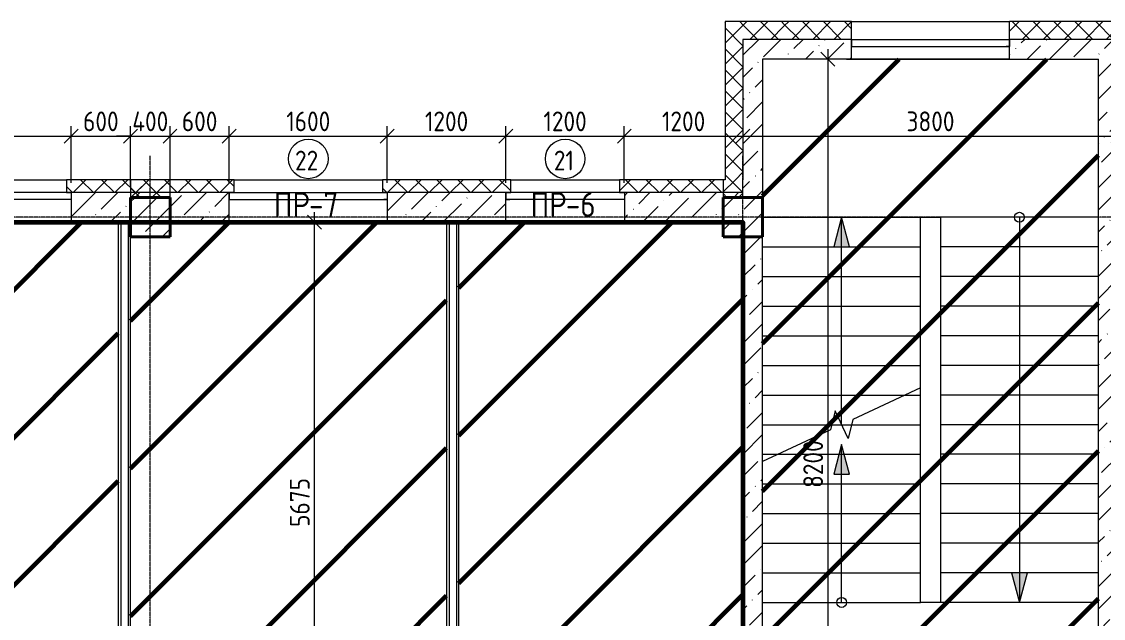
# Model space of a CAD drawing. Header units: millimetres. Extents: x -56773 to 323062, y -262288 to 76460.
# Drawn here: x 1507 to 12459, y -193284 to -187243 of the extents above; entities that cross this region are included whole.
import ezdxf

# ---------------------------------------------------------------- set-up
doc = ezdxf.new("R2010")
doc.units = ezdxf.units.MM
doc.linetypes.add('ADSK_Линия сетки', pattern=[25, 20, -2.5, 0, -2.5])
for name, color, linetype, lineweight in [('1.1) Шлифовка потолка', 5, 'Continuous', 60), ('3.1 Штукатурка внешн стен', 5, 'Continuous', 60), ('_ Окна', 7, 'Continuous', 18), ('Лестницы', 7, 'Continuous', 9), ('Марки', 7, 'Continuous', 20), ('Марки окон', 7, 'Continuous', 20), ('Несущие колонны', 7, 'Continuous', 18), ('Окна', 7, 'Continuous', 9), ('Оси', 7, 'Continuous', 9), ('Перекрытие', 7, 'Continuous', 18), ('Размеры', 7, 'Continuous', 9), ('Стены внутренние', 7, 'Continuous', 18), ('Стены наружные', 7, 'Continuous', 18), ('Стены штриховка', 7, 'Continuous', 9), ('Стрелки вверх', 7, 'Continuous', 18)]:
    doc.layers.add(name, color=color, linetype=linetype, lineweight=lineweight)
doc.styles.add('GOST Common_2', font='', dxfattribs={"width": 0.9, "height": 250})
doc.styles.add('GOST Common_3', font='', dxfattribs={"width": 0.9, "height": 200})
doc.styles.get('GOST Common_2').set_extended_font_data('GOST Common')
doc.styles.get('GOST Common_3').set_extended_font_data('GOST Common')
doc.dimstyles.new('ADSK_Основной_2_0_1', dxfattribs={"dimscale": 304.8, "dimtxt": 201.142999, "dimasz": 0.463911, "dimexe": 0.328084, "dimexo": 0.328084, "dimgap": 0.164042, "dimtad": 1, "dimdec": 3, "dimrnd": 0.001, "dimdsep": 46, "dimtxsty": 'GOST Common_3', "dimblk1": 'OBLIQUE', "dimblk2": 'OBLIQUE', "dimsah": 1, "dimcen": 0.09, "dimdle": 0.328084, "dimazin": 2, "dimtfac": 1, "dimtdec": 4, "dimtix": 1, "dimtmove": 1, "dimatfit": 3, "dimfxl": 1, "dimtvp": 1, "dimtolj": 1, "dimtzin": 0, "dimlwd": 20, "dimlwe": 20, "dimarcsym": 2})
pattern_1 = [(45, (9.36, -198628.46), (-224.5064, 224.5064), []), (45, (233.87, -198628.46), (-224.5064, 224.5064), [396.875, -79.375, 3.353, -76.022])]
pattern_2 = [(45, (9.36, -198628.46), (84.1895, 308.696), [396.875, -79.375, 3.353, -76.022])]
pattern_3 = [(45, (9.36, -198628.46), (-106.066, 106.066), []), (135, (9.36, -198628.46), (-106.066, -106.066), [])]

# ---------------------------------------------------------------- blocks, each defined once
blk = doc.blocks.new('ADSK_КолоннаЖБ_Прямоугольная - 400x400 мм-1807143-Кладочный план 4-го этажа')
at = {"layer": 'Несущие колонны', "lineweight": 40}
for p, q in [((-200, 200), (200, 200)), ((-200, -200), (-200, 200)), ((200, 200), (200, -200)), ((200, -200), (-200, -200))]:
    blk.add_line(p, q, dxfattribs=at)
blk = doc.blocks.new('ОКНО L03 _2СТ_RS - ОК-5_1600х2000h-3556607-Кладочный план 4-го этажа')
at = {"layer": '_ Окна'}
for p, q in [((-838.1, -79), (761.9, -79)), ((-838.1, -149), (-838.1, -79)), ((-838.1, -79), (-803.1, -79)), ((-818.1, -79), (-38.1, -79)), ((-38.1, -79), (741.9, -79)), ((761.9, -79), (726.9, -79)), ((761.9, -149), (761.9, -79)), ((-838.1, -149), (761.9, -149)), ((-838.1, -149), (-833.1, -149)), ((-818.1, -149), (-38.1, -149)), ((-38.1, -149), (741.9, -149)), ((761.9, -149), (756.9, -149))]:
    blk.add_line(p, q, dxfattribs=at)
at = {"layer": 'Окна'}
blk.add_line((-888.1, 150), (811.9, 150), dxfattribs=at)
blk = doc.blocks.new('ОКНО L03 _2СТ_RS - ОК-5_1600х2000h-3556615-Кладочный план 4-го этажа')
at = {"layer": '_ Окна'}
for p, q in [((-838.1, 149), (761.9, 149)), ((-838.1, 149), (-838.1, 79)), ((-838.1, 149), (-833.1, 149)), ((-818.1, 149), (-38.1, 149)), ((-38.1, 149), (741.9, 149)), ((761.9, 149), (756.9, 149)), ((761.9, 149), (761.9, 79)), ((-838.1, 79), (761.9, 79)), ((-838.1, 79), (-803.1, 79)), ((-818.1, 79), (-38.1, 79)), ((-38.1, 79), (741.9, 79)), ((761.9, 79), (726.9, 79))]:
    blk.add_line(p, q, dxfattribs=at)
at = {"layer": 'Окна'}
blk.add_line((-888.1, -150), (811.9, -150), dxfattribs=at)
blk = doc.blocks.new('ОКНО L01 _СТ_RS - ОК-3_1200х2000h_противоударное-3556414-Кладочный план 4-го этажа')
at = {"layer": '_ Окна'}
for p, q in [((-638.1, -79), (561.9, -79)), ((-638.1, -149), (-638.1, -79)), ((-638.1, -79), (-598.1, -79)), ((-618.1, -79), (541.9, -79)), ((561.9, -79), (521.9, -79)), ((561.9, -149), (561.9, -79)), ((-638.1, -149), (561.9, -149)), ((-638.1, -149), (-633.1, -149)), ((-618.1, -149), (541.9, -149)), ((561.9, -149), (556.9, -149))]:
    blk.add_line(p, q, dxfattribs=at)
at = {"layer": 'Окна'}
blk.add_line((-688.1, 150), (611.9, 150), dxfattribs=at)
blk = doc.blocks.new('ОКНО L03 _2СТ_RS - ОК-6_1600х1980h_лестничная клетка-3556673-Кладочный план 4-го этажа')
at = {"layer": '_ Окна'}
for p, q in [((-838.1, 100), (761.9, 100)), ((-838.1, 100), (-838.1, 30)), ((-838.1, 100), (-833.1, 100)), ((-838.1, 30), (761.9, 30)), ((-838.1, 30), (-803.1, 30)), ((-818.1, 100), (-38.1, 100)), ((-818.1, 30), (-38.1, 30)), ((-38.1, 100), (741.9, 100)), ((-38.1, 30), (741.9, 30)), ((761.9, 30), (726.9, 30)), ((761.9, 100), (756.9, 100)), ((761.9, 100), (761.9, 30))]:
    blk.add_line(p, q, dxfattribs=at)
at = {"layer": 'Окна'}
blk.add_line((-888.1, -100), (811.9, -100), dxfattribs=at)
blk = doc.blocks.new('_Oblique')
at = {"color": 0, "linetype": 'ByBlock', "lineweight": -2}
blk.add_line((-0.5, -0.5), (0.5, 0.5), dxfattribs=at)
blk = doc.blocks.new('*D5841')
at = {"layer": 'Defpoints', "color": 0, "transparency": 16777216}
for p in [(2009, -188403), (409, -188974), (2009, -188974)]:
    blk.add_point(p, dxfattribs=at)
at = {"layer": 'Размеры', "color": 0, "lineweight": 20, "transparency": 16777216}
for p, q in [((409, -188874), (409, -188303)), ((2009, -188874), (2009, -188303)), ((309, -188403), (2109, -188403))]:
    blk.add_line(p, q, dxfattribs=at)
at = {"layer": 'Размеры', "color": 0, "lineweight": 20, "transparency": 16777216, "xscale": 141.4, "yscale": 141.4, "zscale": 141.4, "rotation": 180}
blk.add_blockref('_Oblique', (409, -188403), dxfattribs=at)
at = {"layer": 'Размеры', "color": 0, "lineweight": 20, "transparency": 16777216, "xscale": 141.4, "yscale": 141.4, "zscale": 141.4}
blk.add_blockref('_Oblique', (2009, -188403), dxfattribs=at)
at = {"layer": 'Размеры', "color": 0, "lineweight": 9, "transparency": 16777216, "insert": (1209, -188253), "char_height": 200, "width": 560.47, "attachment_point": 5, "style": 'GOST Common_3'}
blk.add_mtext('\\A1;1600', dxfattribs=at)
blk = doc.blocks.new('*D5842')
at = {"layer": 'Defpoints', "color": 0, "transparency": 16777216}
for p in [(2609, -188403), (2009, -188974), (2609, -189023)]:
    blk.add_point(p, dxfattribs=at)
at = {"layer": 'Размеры', "color": 0, "lineweight": 20, "transparency": 16777216}
for p, q in [((2009, -188874), (2009, -188303)), ((2609, -188923), (2609, -188303)), ((1909, -188403), (2709, -188403))]:
    blk.add_line(p, q, dxfattribs=at)
at = {"layer": 'Размеры', "color": 0, "lineweight": 20, "transparency": 16777216, "xscale": 141.4, "yscale": 141.4, "zscale": 141.4, "rotation": 180}
blk.add_blockref('_Oblique', (2009, -188403), dxfattribs=at)
at = {"layer": 'Размеры', "color": 0, "lineweight": 20, "transparency": 16777216, "xscale": 141.4, "yscale": 141.4, "zscale": 141.4}
blk.add_blockref('_Oblique', (2609, -188403), dxfattribs=at)
at = {"layer": 'Размеры', "color": 0, "lineweight": 9, "transparency": 16777216, "insert": (2309, -188253), "char_height": 200, "width": 454.11, "attachment_point": 5, "style": 'GOST Common_3'}
blk.add_mtext('\\A1;600', dxfattribs=at)
blk = doc.blocks.new('*D5843')
at = {"layer": 'Defpoints', "color": 0, "transparency": 16777216}
for p in [(3009, -188403), (2609, -189023), (3009, -189023)]:
    blk.add_point(p, dxfattribs=at)
at = {"layer": 'Размеры', "color": 0, "lineweight": 20, "transparency": 16777216}
for p, q in [((2609, -188923), (2609, -188303)), ((3009, -188923), (3009, -188303)), ((2609, -188403), (2468, -188403)), ((2609, -188403), (3009, -188403)), ((3009, -188403), (3151, -188403))]:
    blk.add_line(p, q, dxfattribs=at)
at = {"layer": 'Размеры', "color": 0, "lineweight": 20, "transparency": 16777216, "xscale": 141.4, "yscale": 141.4, "zscale": 141.4}
blk.add_blockref('_Oblique', (2609, -188403), dxfattribs=at)
at = {"layer": 'Размеры', "color": 0, "lineweight": 20, "transparency": 16777216, "xscale": 141.4, "yscale": 141.4, "zscale": 141.4, "rotation": 180}
blk.add_blockref('_Oblique', (3009, -188403), dxfattribs=at)
at = {"layer": 'Размеры', "color": 0, "lineweight": 9, "transparency": 16777216, "insert": (2809, -188253), "char_height": 200, "width": 474.56, "attachment_point": 5, "style": 'GOST Common_3'}
blk.add_mtext('\\A1;400', dxfattribs=at)
blk = doc.blocks.new('*D5844')
at = {"layer": 'Defpoints', "color": 0, "transparency": 16777216}
for p in [(3609, -188403), (3009, -189023), (3609, -188974)]:
    blk.add_point(p, dxfattribs=at)
at = {"layer": 'Размеры', "color": 0, "lineweight": 20, "transparency": 16777216}
for p, q in [((3009, -188923), (3009, -188303)), ((3609, -188874), (3609, -188303)), ((2909, -188403), (3709, -188403))]:
    blk.add_line(p, q, dxfattribs=at)
at = {"layer": 'Размеры', "color": 0, "lineweight": 20, "transparency": 16777216, "xscale": 141.4, "yscale": 141.4, "zscale": 141.4, "rotation": 180}
blk.add_blockref('_Oblique', (3009, -188403), dxfattribs=at)
at = {"layer": 'Размеры', "color": 0, "lineweight": 20, "transparency": 16777216, "xscale": 141.4, "yscale": 141.4, "zscale": 141.4}
blk.add_blockref('_Oblique', (3609, -188403), dxfattribs=at)
at = {"layer": 'Размеры', "color": 0, "lineweight": 9, "transparency": 16777216, "insert": (3309, -188253), "char_height": 200, "width": 454.11, "attachment_point": 5, "style": 'GOST Common_3'}
blk.add_mtext('\\A1;600', dxfattribs=at)
blk = doc.blocks.new('*D5896')
at = {"layer": 'Defpoints', "color": 0, "transparency": 16777216}
for p in [(5209, -188403), (3609, -188974), (5209, -188974)]:
    blk.add_point(p, dxfattribs=at)
at = {"layer": 'Размеры', "color": 0, "lineweight": 20, "transparency": 16777216}
for p, q in [((3609, -188874), (3609, -188303)), ((5209, -188874), (5209, -188303)), ((3509, -188403), (5309, -188403))]:
    blk.add_line(p, q, dxfattribs=at)
at = {"layer": 'Размеры', "color": 0, "lineweight": 20, "transparency": 16777216, "xscale": 141.4, "yscale": 141.4, "zscale": 141.4, "rotation": 180}
blk.add_blockref('_Oblique', (3609, -188403), dxfattribs=at)
at = {"layer": 'Размеры', "color": 0, "lineweight": 20, "transparency": 16777216, "xscale": 141.4, "yscale": 141.4, "zscale": 141.4}
blk.add_blockref('_Oblique', (5209, -188403), dxfattribs=at)
at = {"layer": 'Размеры', "color": 0, "lineweight": 9, "transparency": 16777216, "insert": (4409, -188253), "char_height": 200, "width": 560.47, "attachment_point": 5, "style": 'GOST Common_3'}
blk.add_mtext('\\A1;1600', dxfattribs=at)
blk = doc.blocks.new('*D5897')
at = {"layer": 'Defpoints', "color": 0, "transparency": 16777216}
for p in [(6409, -188403), (5209, -188974), (6409, -188974)]:
    blk.add_point(p, dxfattribs=at)
at = {"layer": 'Размеры', "color": 0, "lineweight": 20, "transparency": 16777216}
for p, q in [((5209, -188874), (5209, -188303)), ((6409, -188874), (6409, -188303)), ((5109, -188403), (6509, -188403))]:
    blk.add_line(p, q, dxfattribs=at)
at = {"layer": 'Размеры', "color": 0, "lineweight": 20, "transparency": 16777216, "xscale": 141.4, "yscale": 141.4, "zscale": 141.4, "rotation": 180}
blk.add_blockref('_Oblique', (5209, -188403), dxfattribs=at)
at = {"layer": 'Размеры', "color": 0, "lineweight": 20, "transparency": 16777216, "xscale": 141.4, "yscale": 141.4, "zscale": 141.4}
blk.add_blockref('_Oblique', (6409, -188403), dxfattribs=at)
at = {"layer": 'Размеры', "color": 0, "lineweight": 9, "transparency": 16777216, "insert": (5809, -188253), "char_height": 200, "width": 560.47, "attachment_point": 5, "style": 'GOST Common_3'}
blk.add_mtext('\\A1;1200', dxfattribs=at)
blk = doc.blocks.new('*D5898')
at = {"layer": 'Defpoints', "color": 0, "transparency": 16777216}
for p in [(7609, -188403), (6409, -188974), (7609, -188974)]:
    blk.add_point(p, dxfattribs=at)
at = {"layer": 'Размеры', "color": 0, "lineweight": 20, "transparency": 16777216}
for p, q in [((6409, -188874), (6409, -188303)), ((7609, -188874), (7609, -188303)), ((6309, -188403), (7709, -188403))]:
    blk.add_line(p, q, dxfattribs=at)
at = {"layer": 'Размеры', "color": 0, "lineweight": 20, "transparency": 16777216, "xscale": 141.4, "yscale": 141.4, "zscale": 141.4, "rotation": 180}
blk.add_blockref('_Oblique', (6409, -188403), dxfattribs=at)
at = {"layer": 'Размеры', "color": 0, "lineweight": 20, "transparency": 16777216, "xscale": 141.4, "yscale": 141.4, "zscale": 141.4}
blk.add_blockref('_Oblique', (7609, -188403), dxfattribs=at)
at = {"layer": 'Размеры', "color": 0, "lineweight": 9, "transparency": 16777216, "insert": (7009, -188253), "char_height": 200, "width": 560.47, "attachment_point": 5, "style": 'GOST Common_3'}
blk.add_mtext('\\A1;1200', dxfattribs=at)
blk = doc.blocks.new('*D5899')
at = {"layer": 'Defpoints', "color": 0, "transparency": 16777216}
for p in [(8809, -188303), (8809, -188403), (7609, -188974)]:
    blk.add_point(p, dxfattribs=at)
at = {"layer": 'Размеры', "color": 0, "lineweight": 20, "transparency": 16777216}
for p, q in [((7609, -188874), (7609, -188303)), ((7509, -188403), (8909, -188403)), ((8809, -188403), (8809, -188503))]:
    blk.add_line(p, q, dxfattribs=at)
at = {"layer": 'Размеры', "color": 0, "lineweight": 20, "transparency": 16777216, "xscale": 141.4, "yscale": 141.4, "zscale": 141.4, "rotation": 180}
blk.add_blockref('_Oblique', (7609, -188403), dxfattribs=at)
at = {"layer": 'Размеры', "color": 0, "lineweight": 20, "transparency": 16777216, "xscale": 141.4, "yscale": 141.4, "zscale": 141.4}
blk.add_blockref('_Oblique', (8809, -188403), dxfattribs=at)
at = {"layer": 'Размеры', "color": 0, "lineweight": 9, "transparency": 16777216, "insert": (8209, -188253), "char_height": 200, "width": 560.47, "attachment_point": 5, "style": 'GOST Common_3'}
blk.add_mtext('\\A1;1200', dxfattribs=at)
blk = doc.blocks.new('*D5900')
at = {"layer": 'Defpoints', "color": 0, "transparency": 16777216}
for p in [(8809, -188303), (12609, -188303), (12609, -188403)]:
    blk.add_point(p, dxfattribs=at)
at = {"layer": 'Размеры', "color": 0, "lineweight": 20, "transparency": 16777216}
for p, q in [((8709, -188403), (12709, -188403)), ((8809, -188403), (8809, -188503)), ((12609, -188403), (12609, -188503))]:
    blk.add_line(p, q, dxfattribs=at)
at = {"layer": 'Размеры', "color": 0, "lineweight": 20, "transparency": 16777216, "xscale": 141.4, "yscale": 141.4, "zscale": 141.4, "rotation": 180}
blk.add_blockref('_Oblique', (8809, -188403), dxfattribs=at)
at = {"layer": 'Размеры', "color": 0, "lineweight": 20, "transparency": 16777216, "xscale": 141.4, "yscale": 141.4, "zscale": 141.4}
blk.add_blockref('_Oblique', (12609, -188403), dxfattribs=at)
at = {"layer": 'Размеры', "color": 0, "lineweight": 9, "transparency": 16777216, "insert": (10709, -188253), "char_height": 200, "width": 605.47, "attachment_point": 5, "style": 'GOST Common_3'}
blk.add_mtext('\\A1;3800', dxfattribs=at)
blk = doc.blocks.new('*D5988')
at = {"layer": 'Defpoints', "color": 0, "transparency": 16777216}
for p in [(4373, -189273), (4473, -189273), (4059, -194948)]:
    blk.add_point(p, dxfattribs=at)
at = {"layer": 'Размеры', "color": 0, "lineweight": 20, "transparency": 16777216}
for p, q in [((4473, -195048), (4473, -189173)), ((4473, -189273), (4573, -189273)), ((4159, -194948), (4573, -194948))]:
    blk.add_line(p, q, dxfattribs=at)
at = {"layer": 'Размеры', "color": 0, "lineweight": 20, "transparency": 16777216, "xscale": 141.4, "yscale": 141.4, "zscale": 141.4}
for p, rotation in [((4473, -189273), 90), ((4473, -194948), 270)]:
    blk.add_blockref('_Oblique', p, dxfattribs=dict(at, rotation=rotation))
at = {"layer": 'Размеры', "color": 0, "lineweight": 9, "transparency": 16777216, "insert": (4323, -192111), "char_height": 200, "width": 605.47, "attachment_point": 5, "rotation": 90, "style": 'GOST Common_3'}
blk.add_mtext('\\A1;5675', dxfattribs=at)
blk = doc.blocks.new('*D6043')
at = {"layer": 'Defpoints', "color": 0, "transparency": 16777216}
for p in [(9771, -187623), (9671, -195823), (9771, -195823)]:
    blk.add_point(p, dxfattribs=at)
at = {"layer": 'Размеры', "color": 0, "lineweight": 20, "transparency": 16777216}
for p, q in [((9671, -187523), (9671, -195923)), ((9671, -187623), (9571, -187623)), ((9671, -195823), (9571, -195823))]:
    blk.add_line(p, q, dxfattribs=at)
at = {"layer": 'Размеры', "color": 0, "lineweight": 20, "transparency": 16777216, "xscale": 141.4, "yscale": 141.4, "zscale": 141.4}
for p, rotation in [((9671, -187623), 90), ((9671, -195823), 270)]:
    blk.add_blockref('_Oblique', p, dxfattribs=dict(at, rotation=rotation))
at = {"layer": 'Размеры', "color": 0, "lineweight": 9, "transparency": 16777216, "insert": (9521, -191723), "char_height": 200, "width": 605.47, "attachment_point": 5, "rotation": 90, "style": 'GOST Common_3'}
blk.add_mtext('\\A1;8200', dxfattribs=at)
blk = doc.blocks.new('М_окна1 - Маркировка типоразмера-1510237-Кладочный план 4-го этажа')
at = {"layer": 'Марки окон'}
blk.add_circle((0, 0), 2, dxfattribs=at)

msp = doc.modelspace()

# ---------------------------------------------------------------- hatches: boundary and pattern name
at = {"layer": '1.1) Шлифовка потолка', "transparency": 33554687}
h = msp.add_hatch(dxfattribs=at)
h.set_pattern_fill('ANSI31', color=5, scale=333)
h.set_pattern_definition([(45, (0, 51685.2), (-747.6063, 747.6063), [])])
h.paths.add_polyline_path([(9009.3615, -195823.4914), (12409.3615, -195823.4914), (12409.3615, -187623.4914), (9009.3615, -187623.4914)])
h = msp.add_hatch(dxfattribs=at)
h.set_pattern_fill('ANSI31', color=5, scale=333)
h.paths.add_polyline_path([(2484.3615, -189273.4914), (2009.3615, -189273.4914), (359.3615, -189273.4914), (-790.6385, -189273.4914), (-2040.6385, -189273.4914), (-2915.6385, -189273.4914), (-2915.6385, -194948.4914), (484.3615, -194948.4914), (484.3615, -195673.4914), (659.3615, -195673.4914), (659.3615, -195798.4914), (1859.3615, -195798.4914), (1859.3615, -195673.4914), (2034.3615, -195673.4914), (2034.3615, -194948.4914), (2484.3615, -194948.4914)])
h = msp.add_hatch(dxfattribs=at)
h.set_pattern_fill('ANSI31', color=5, scale=333)
h.paths.add_polyline_path([(5809.3615, -189273.4914), (5209.3615, -189273.4914), (3559.3615, -189273.4914), (3009.3615, -189273.4914), (3009.3615, -189423.4914), (2609.3615, -189423.4914), (2609.3615, -194948.4914), (4059.3615, -194948.4914), (4059.3615, -195673.4914), (4184.3615, -195673.4914), (4184.3615, -195798.4914), (5384.3615, -195798.4914), (5384.3615, -195673.4914), (5509.3615, -195673.4914), (5509.3615, -194948.4914), (5809.3615, -194948.4914)])
h = msp.add_hatch(dxfattribs=at)
h.set_pattern_fill('ANSI31', color=5, scale=333)
h.paths.add_polyline_path([(8809.3615, -189423.4914), (8609.3615, -189423.4914), (8609.3615, -189273.4914), (7609.3615, -189273.4914), (6359.3615, -189273.4914), (5934.3615, -189273.4914), (5934.3615, -194948.4914), (6359.3615, -194948.4914), (6359.3615, -195673.4914), (6484.3615, -195673.4914), (6484.3615, -195798.4914), (7684.3615, -195798.4914), (7684.3615, -195673.4914), (7809.3615, -195673.4914), (7809.3615, -194948.4914), (8809.3615, -194948.4914)])
at = {"layer": 'Несущие колонны', "lineweight": 9}
h = msp.add_hatch(dxfattribs=at)
h.set_pattern_fill('FP_1', color=256, style=0, pattern_type=2)
h.set_pattern_definition(pattern_1)
h.paths.add_polyline_path([(3009.3615, -189423.4914), (3009.3615, -189023.4914), (2609.3615, -189023.4914), (2609.3615, -189423.4914)])
h = msp.add_hatch(dxfattribs=at)
h.set_pattern_fill('FP_1', color=256, style=0, pattern_type=2)
h.set_pattern_definition(pattern_1)
h.paths.add_polyline_path([(8609.3615, -189423.4914), (9009.3615, -189423.4914), (9009.3615, -189023.4914), (8609.3615, -189023.4914), (8609.3615, -189273.4914)])
at = {"layer": 'Стены внутренние', "lineweight": 9}
h = msp.add_hatch(dxfattribs=at)
h.set_pattern_fill('FP_2', color=256, style=0, pattern_type=2)
h.set_pattern_definition(pattern_2)
h.paths.add_polyline_path([(3295.2038, -189273.4914), (3609.3615, -189273.4914), (3609.3615, -188974.4914), (2009.3615, -188974.4914), (2009.3615, -189273.4914), (2609.3615, -189273.4914), (2609.3615, -189023.4914), (3009.3615, -189023.4914), (3009.3615, -189273.4914)])
h.paths.add_polyline_path([(6409.3615, -189273.4914), (6409.3615, -188974.4914), (5209.3615, -188974.4914), (5209.3615, -189273.4914), (5934.3615, -189273.4914)])
h.paths.add_polyline_path([(409.3615, -189273.4914), (409.3615, -188974.4914), (-790.6385, -188974.4914), (-790.6385, -189273.4914), (-4.9621, -189273.4914)])
h.paths.add_polyline_path([(8609.3615, -189273.4914), (8609.3615, -189023.4914), (8809.3615, -189023.4914), (8809.3615, -188973.4914), (7609.3615, -188974.4914), (7609.3615, -189273.4914)])
h.paths.add_polyline_path([(-1990.6385, -189273.4914), (-1990.6385, -188974.4914), (-2940.6385, -188973.4914), (-2940.6385, -189273.4914), (-2480.0866, -189273.4914)])
at = {"layer": 'Стены наружные', "lineweight": 9}
h = msp.add_hatch(dxfattribs=at)
h.set_pattern_fill('FP_4', color=256, style=0, pattern_type=2)
h.set_pattern_definition(pattern_3)
h.paths.add_polyline_path([(8809.3615, -188843.4914), (8809.3615, -187243.4914), (8629.3615, -187243.4914), (8629.3615, -188843.4914)])
h = msp.add_hatch(dxfattribs=at)
h.set_pattern_fill('FP_4', color=256, style=0, pattern_type=2)
h.set_pattern_definition(pattern_3)
h.paths.add_polyline_path([(12789.3615, -187423.4914), (12789.3615, -187243.4914), (12128.9933, -187243.4914), (12128.9933, -187423.4914), (12609.3615, -187423.4914)])
h.paths.add_polyline_path([(8809.3615, -187423.4914), (9228.9933, -187423.4914), (9228.9933, -187243.4914), (8809.3615, -187243.4914)])
h = msp.add_hatch(dxfattribs=at)
h.set_pattern_fill('FP_4', color=256, style=0, pattern_type=2)
h.set_pattern_definition(pattern_3)
h.paths.add_polyline_path([(12128.9933, -187423.4914), (12128.9933, -187243.4914), (11509.3615, -187243.4914), (11509.3615, -187423.4914), (11545.6187, -187423.4914)])
h.paths.add_polyline_path([(9895.5357, -187423.4914), (9909.3615, -187423.4914), (9909.3615, -187243.4914), (9228.9933, -187243.4914), (9228.9933, -187423.4914)])
h = msp.add_hatch(dxfattribs=at)
h.set_pattern_fill('FP_2', color=256, style=0, pattern_type=2)
h.set_pattern_definition(pattern_2)
h.paths.add_polyline_path([(12609.3615, -187623.4914), (12609.3615, -187423.4914), (12128.9933, -187423.4914), (12128.9933, -187623.4914), (12409.3615, -187623.4914)])
h.paths.add_polyline_path([(8809.3615, -187623.4914), (9228.9933, -187623.4914), (9228.9933, -187423.4914), (8809.3615, -187423.4914)])
h = msp.add_hatch(dxfattribs=at)
h.set_pattern_fill('FP_3', color=256, style=0, pattern_type=2)
h.set_pattern_definition([(45, (9.36, -198628.46), (84.1903, 308.6967), [396.875, -79.375, 3.353, -76.022])])
h.paths.add_polyline_path([(9909.3615, -187623.4914), (9909.3615, -187423.4914), (9228.9933, -187423.4914), (9228.9933, -187623.4914), (9895.5357, -187623.4914)])
h.paths.add_polyline_path([(12128.9933, -187623.4914), (12128.9933, -187423.4914), (11509.3615, -187423.4914), (11509.3615, -187623.4914), (11545.6187, -187623.4914)])
h = msp.add_hatch(dxfattribs=at)
h.set_pattern_fill('FP_2', color=256, style=0, pattern_type=2)
h.set_pattern_definition(pattern_2)
h.paths.add_polyline_path([(8809.3615, -196023.4914), (9009.3615, -196023.4914), (9009.3615, -195423.4914), (8809.3615, -195423.4914), (8809.3615, -195798.4914)])
h.paths.add_polyline_path([(9009.3615, -195023.4914), (9009.3615, -189423.4914), (8809.3615, -189423.4914), (8809.3615, -195023.4914)])
h.paths.add_polyline_path([(9009.3615, -189023.4914), (9009.3615, -187623.4914), (8809.3615, -187623.4914), (8809.3615, -189023.4914)])
h = msp.add_hatch(dxfattribs=at)
h.set_pattern_fill('FP_2', color=256, style=0, pattern_type=2)
h.set_pattern_definition(pattern_2)
h.paths.add_polyline_path([(12409.3615, -195823.4914), (12609.3615, -195823.4914), (12609.3615, -187623.4914), (12409.3615, -187623.4914), (12409.3615, -195092.7203)])
h = msp.add_hatch(dxfattribs=at)
h.set_pattern_fill('FP_4', color=256, style=0, pattern_type=2)
h.set_pattern_definition(pattern_3)
h.paths.add_polyline_path([(3659.3615, -188973.4914), (3659.3615, -188843.4914), (1959.3615, -188843.4914), (1959.3615, -188973.4914), (3295.2038, -188973.4914)])
h.paths.add_polyline_path([(8809.3615, -188973.4914), (8809.3615, -188843.4914), (7559.3615, -188843.4914), (7559.3615, -188973.4914)])
h.paths.add_polyline_path([(459.3615, -188973.4914), (459.3615, -188843.4914), (-840.6385, -188843.4914), (-840.6385, -188973.4914), (-4.9621, -188973.4914)])
h.paths.add_polyline_path([(5159.3615, -188973.4914), (6459.3615, -188973.4914), (6459.3615, -188843.4914), (5159.3615, -188843.4914)])
h.paths.add_polyline_path([(-1940.6385, -188973.4914), (-1940.6385, -188843.4914), (-2810.6385, -188843.4914), (-2810.6385, -188973.4914), (-2480.0866, -188973.4914)])
h = msp.add_hatch(dxfattribs=at)
h.set_pattern_fill('FP_4', color=256, style=0, pattern_type=2)
h.set_pattern_definition(pattern_3)
h.paths.add_polyline_path([(3009.3615, -189023.4914), (3009.3615, -188843.4914), (2609.3615, -188843.4914), (2609.3615, -189023.4914)])
h = msp.add_hatch(dxfattribs=at)
h.set_pattern_fill('FP_4', color=256, style=0, pattern_type=2)
h.set_pattern_definition(pattern_3)
h.paths.add_polyline_path([(8609.3615, -189023.4914), (8809.3615, -189023.4914), (8809.3615, -188843.4914), (8609.3615, -188843.4914)])
at = {"layer": 'Стрелки вверх'}
for points in [[(9889.7463, -189523.4914), (9809.3615, -189223.4914), (9728.9767, -189523.4914)], [(9889.7463, -191823.4914), (9809.3615, -191523.4914), (9728.9767, -191823.4914)], [(11609.3615, -193123.4914), (11689.7463, -192823.4914), (11528.9767, -192823.4914)]]:
    msp.add_hatch(color=256, dxfattribs=at).paths.add_polyline_path(points)

# ---------------------------------------------------------------- linework, layer by layer
at = {"layer": '3.1 Штукатурка внешн стен'}
msp.add_lwpolyline([(-2990.6385, -189273.4914), (8809.3615, -189273.4914), (8809.3615, -195023.4914)], dxfattribs=at)
at = {"layer": 'Лестницы'}
for p, q in [((9009.3615, -189223.4914), (10609.3615, -189223.4914)), ((9009.3615, -189223.4914), (10609.3615, -189223.4914)), ((10609.3615, -189223.4914), (10809.3615, -189223.4914)), ((10609.3615, -189523.4914), (10609.3615, -189223.4914)), ((12409.3615, -189223.4914), (10809.3615, -189223.4914)), ((10809.3615, -189223.4914), (10809.3615, -189523.4914)), ((12409.3615, -189223.4914), (10809.3615, -189223.4914)), ((9009.3615, -189523.4914), (10609.3615, -189523.4914)), ((9009.3615, -189523.4914), (10609.3615, -189523.4914)), ((10609.3615, -189823.4914), (10609.3615, -189523.4914)), ((10809.3615, -189523.4914), (10809.3615, -189823.4914)), ((12409.3615, -189523.4914), (10809.3615, -189523.4914)), ((12409.3615, -189523.4914), (10809.3615, -189523.4914)), ((9009.3615, -189823.4914), (10609.3615, -189823.4914)), ((9009.3615, -189823.4914), (10609.3615, -189823.4914)), ((10609.3615, -190123.4914), (10609.3615, -189823.4914)), ((10809.3615, -189823.4914), (10809.3615, -190123.4914)), ((12409.3615, -189823.4914), (10809.3615, -189823.4914)), ((12409.3615, -189823.4914), (10809.3615, -189823.4914)), ((9009.3615, -190123.4914), (10609.3615, -190123.4914)), ((9009.3615, -190123.4914), (10609.3615, -190123.4914)), ((10609.3615, -190423.4914), (10609.3615, -190123.4914)), ((10809.3615, -190123.4914), (10809.3615, -190423.4914)), ((12409.3615, -190123.4914), (10809.3615, -190123.4914)), ((12409.3615, -190123.4914), (10809.3615, -190123.4914)), ((9009.3615, -190423.4914), (10609.3615, -190423.4914)), ((9009.3615, -190423.4914), (10609.3615, -190423.4914)), ((10609.3615, -190723.4914), (10609.3615, -190423.4914)), ((10809.3615, -190423.4914), (10809.3615, -190723.4914)), ((12409.3615, -190423.4914), (10809.3615, -190423.4914)), ((12409.3615, -190423.4914), (10809.3615, -190423.4914)), ((9009.3615, -190723.4914), (10609.3615, -190723.4914)), ((9009.3615, -190723.4914), (10609.3615, -190723.4914)), ((10609.3615, -190950.4453), (10609.3615, -190723.4914)), ((10809.3615, -190723.4914), (10809.3615, -191023.4914)), ((12409.3615, -190723.4914), (10809.3615, -190723.4914)), ((12409.3615, -190723.4914), (10809.3615, -190723.4914)), ((10609.3615, -190950.4453), (9922.65, -191270.6641)), ((10609.3615, -191023.4914), (10609.3615, -190950.4453)), ((9009.3615, -191023.4914), (10452.7136, -191023.4914)), ((9009.3615, -191023.4914), (10452.7136, -191023.4914)), ((10452.7136, -191023.4914), (10609.3615, -191023.4914)), ((10452.7136, -191023.4914), (10609.3615, -191023.4914)), ((10609.3615, -191323.4914), (10609.3615, -191023.4914)), ((10809.3615, -191023.4914), (10809.3615, -191323.4914)), ((12409.3615, -191023.4914), (10809.3615, -191023.4914)), ((12409.3615, -191023.4914), (10809.3615, -191023.4914)), ((9743.3274, -191181.8808), (9696.073, -191376.3187)), ((9875.3956, -191465.102), (9743.3274, -191181.8808)), ((9009.3615, -191323.4914), (9708.9117, -191323.4914)), ((9009.3615, -191323.4914), (9708.9117, -191323.4914)), ((9708.9117, -191323.4914), (9809.3615, -191323.4914)), ((9708.9117, -191323.4914), (9809.3615, -191323.4914)), ((9809.3615, -191323.4914), (9909.8113, -191323.4914)), ((9809.3615, -191323.4914), (9909.8113, -191323.4914)), ((9922.65, -191270.6641), (9875.3956, -191465.102)), ((9909.8113, -191323.4914), (10609.3615, -191323.4914)), ((9909.8113, -191323.4914), (10609.3615, -191323.4914)), ((10609.3615, -191623.4914), (10609.3615, -191323.4914)), ((10809.3615, -191323.4914), (10809.3615, -191623.4914)), ((12409.3615, -191323.4914), (10809.3615, -191323.4914)), ((12409.3615, -191323.4914), (10809.3615, -191323.4914)), ((9696.073, -191376.3187), (9009.3615, -191696.5375)), ((9009.3615, -191623.4914), (9166.0094, -191623.4914)), ((9009.3615, -191623.4914), (9166.0094, -191623.4914)), ((9166.0094, -191623.4914), (10609.3615, -191623.4914)), ((9166.0094, -191623.4914), (10609.3615, -191623.4914)), ((10609.3615, -191923.4914), (10609.3615, -191623.4914)), ((10809.3615, -191623.4914), (10809.3615, -191923.4914)), ((12409.3615, -191623.4914), (10809.3615, -191623.4914)), ((12409.3615, -191623.4914), (10809.3615, -191623.4914)), ((9009.3615, -191923.4914), (10609.3615, -191923.4914)), ((9009.3615, -191923.4914), (10609.3615, -191923.4914)), ((10609.3615, -192223.4914), (10609.3615, -191923.4914)), ((10809.3615, -191923.4914), (10809.3615, -192223.4914)), ((12409.3615, -191923.4914), (10809.3615, -191923.4914)), ((12409.3615, -191923.4914), (10809.3615, -191923.4914)), ((9009.3615, -192223.4914), (10609.3615, -192223.4914)), ((9009.3615, -192223.4914), (10609.3615, -192223.4914)), ((10609.3615, -192523.4914), (10609.3615, -192223.4914)), ((10809.3615, -192223.4914), (10809.3615, -192523.4914)), ((12409.3615, -192223.4914), (10809.3615, -192223.4914)), ((12409.3615, -192223.4914), (10809.3615, -192223.4914)), ((9009.3615, -192523.4914), (10609.3615, -192523.4914)), ((9009.3615, -192523.4914), (10609.3615, -192523.4914)), ((10609.3615, -192823.4914), (10609.3615, -192523.4914)), ((10809.3615, -192523.4914), (10809.3615, -192823.4914)), ((12409.3615, -192523.4914), (10809.3615, -192523.4914)), ((12409.3615, -192523.4914), (10809.3615, -192523.4914)), ((9009.3615, -192823.4914), (10609.3615, -192823.4914)), ((9009.3615, -192823.4914), (10609.3615, -192823.4914)), ((10609.3615, -193123.4914), (10609.3615, -192823.4914)), ((10809.3615, -192823.4914), (10809.3615, -193123.4914)), ((12409.3615, -192823.4914), (10809.3615, -192823.4914)), ((12409.3615, -192823.4914), (10809.3615, -192823.4914)), ((9009.3615, -193123.4914), (10609.3615, -193123.4914)), ((9009.3615, -193123.4914), (10609.3615, -193123.4914)), ((12409.3615, -193123.4914), (10809.3615, -193123.4914))]:
    msp.add_line(p, q, dxfattribs=at)
at = {"layer": 'Несущие колонны', "lineweight": 9}
for p, q in [((3009.3615, -189023.4914), (2609.3615, -189023.4914)), ((2609.3615, -189023.4914), (2609.3615, -189273.4914)), ((3009.3615, -189273.4914), (3009.3615, -189023.4914)), ((8809.3615, -189023.4914), (8609.3615, -189023.4914)), ((8609.3615, -189023.4914), (8609.3615, -189273.4914)), ((9009.3615, -189023.4914), (8809.3615, -189023.4914)), ((9009.3615, -189423.4914), (9009.3615, -189023.4914)), ((2609.3615, -189273.4914), (2609.3615, -189423.4914)), ((3009.3615, -189423.4914), (3009.3615, -189273.4914)), ((8609.3615, -189273.4914), (8609.3615, -189423.4914)), ((2609.3615, -189423.4914), (3009.3615, -189423.4914)), ((8609.3615, -189423.4914), (8809.3615, -189423.4914)), ((8809.3615, -189423.4914), (9009.3615, -189423.4914))]:
    msp.add_line(p, q, dxfattribs=at)
at = {"layer": 'Оси', "linetype": 'ADSK_Линия сетки', "lineweight": 5}
for p, q in [((2809.3615, -209602.3427), (2809.3615, -188601.0153)), ((8809.3615, -209602.3427), (8809.3615, -188601.0153)), ((62563.3938, -189223.4914), (-25230.7352, -189223.4914))]:
    msp.add_line(p, q, dxfattribs=at)
at = {"layer": 'Перекрытие'}
msp.add_line((12409.3615, -193123.4914), (10609.3615, -193123.4914), dxfattribs=at)
at = {"layer": 'Стены внутренние', "lineweight": 5}
for p, q in [((1959.3615, -188973.4914), (1959.3615, -188974.4914)), ((1959.3615, -188974.4914), (2009.3615, -188974.4914)), ((2009.3615, -188974.4914), (2009.3615, -189273.4914)), ((2609.3615, -189273.4914), (2609.3615, -189023.4914)), ((3009.3615, -189023.4914), (3009.3615, -189273.4914)), ((3609.3615, -189273.4914), (3609.3615, -188974.4914)), ((3609.3615, -188974.4914), (3659.3615, -188974.4914)), ((3659.3615, -188974.4914), (3659.3615, -188973.4914)), ((5159.3615, -188973.4914), (5159.3615, -188974.4914)), ((5159.3615, -188974.4914), (5209.3615, -188974.4914)), ((5209.3615, -188974.4914), (5209.3615, -189273.4914)), ((6409.3615, -189273.4914), (6409.3615, -188974.4914)), ((6409.3615, -188974.4914), (6459.3615, -188974.4914)), ((6459.3615, -188974.4914), (6459.3615, -188973.4914)), ((7559.3615, -188973.4914), (7559.3615, -188974.4914)), ((7559.3615, -188974.4914), (7609.3615, -188974.4914)), ((7609.3615, -188974.4914), (7609.3615, -189273.4914)), ((8609.3615, -189273.4914), (8609.3615, -189023.4914)), ((2009.3615, -189273.4914), (409.3615, -189273.4914)), ((2009.3615, -189273.4914), (2484.3615, -189273.4914)), ((2484.3615, -189273.4914), (2484.3615, -194948.4914)), ((2609.3615, -194948.4914), (2609.3615, -189273.4914)), ((3009.3615, -189273.4914), (3609.3615, -189273.4914)), ((5209.3615, -189273.4914), (3609.3615, -189273.4914)), ((5209.3615, -189273.4914), (5809.3615, -189273.4914)), ((5809.3615, -189273.4914), (5809.3615, -194948.4914)), ((5934.3615, -189273.4914), (6409.3615, -189273.4914)), ((5934.3615, -194948.4914), (5934.3615, -189273.4914)), ((7609.3615, -189273.4914), (6409.3615, -189273.4914)), ((7609.3615, -189273.4914), (8609.3615, -189273.4914))]:
    msp.add_line(p, q, dxfattribs=at)
at = {"layer": 'Стены наружные', "lineweight": 9}
for p, q in [((8629.3615, -187243.4914), (8629.3615, -188843.4914)), ((9909.3615, -187243.4914), (8629.3615, -187243.4914)), ((9909.3615, -187623.4914), (9909.3615, -187243.4914)), ((9909.3615, -187243.4914), (11509.3615, -187243.4914)), ((11509.3615, -187623.4914), (11509.3615, -187243.4914)), ((12789.3615, -187243.4914), (11509.3615, -187243.4914)), ((8809.3615, -187423.4914), (8809.3615, -188843.4914)), ((9909.3615, -187623.4914), (9009.3615, -187623.4914)), ((9009.3615, -187623.4914), (9009.3615, -189023.4914)), ((11509.3615, -187623.4914), (9909.3615, -187623.4914)), ((11509.3615, -187623.4914), (12409.3615, -187623.4914)), ((12409.3615, -195823.4914), (12409.3615, -187623.4914)), ((459.3615, -188843.4914), (1959.3615, -188843.4914)), ((3659.3615, -188843.4914), (1959.3615, -188843.4914)), ((1959.3615, -188843.4914), (1959.3615, -188973.4914)), ((2609.3615, -188843.4914), (2609.3615, -189023.4914)), ((3009.3615, -189023.4914), (3009.3615, -188843.4914)), ((3659.3615, -188973.4914), (3659.3615, -188843.4914)), ((3659.3615, -188843.4914), (5159.3615, -188843.4914)), ((6459.3615, -188843.4914), (5159.3615, -188843.4914)), ((5159.3615, -188843.4914), (5159.3615, -188973.4914)), ((6459.3615, -188973.4914), (6459.3615, -188843.4914)), ((6459.3615, -188843.4914), (7559.3615, -188843.4914)), ((7559.3615, -188843.4914), (7559.3615, -188973.4914)), ((8629.3615, -188843.4914), (7559.3615, -188843.4914)), ((8609.3615, -188843.4914), (8609.3615, -189023.4914)), ((2609.3615, -189023.4914), (3009.3615, -189023.4914)), ((8609.3615, -189023.4914), (8809.3615, -189023.4914)), ((8809.3615, -189023.4914), (9009.3615, -189023.4914)), ((8809.3615, -189423.4914), (8809.3615, -194948.4914)), ((9009.3615, -189423.4914), (8809.3615, -189423.4914)), ((9009.3615, -195023.4914), (9009.3615, -189423.4914))]:
    msp.add_line(p, q, dxfattribs=at)
at = {"layer": 'Стены штриховка', "lineweight": 9}
for p, q in [((9909.3615, -187423.4914), (8809.3615, -187423.4914)), ((12609.3615, -187423.4914), (11509.3615, -187423.4914)), ((8809.3615, -189023.4914), (8809.3615, -188843.4914)), ((3659.3615, -188973.4914), (1959.3615, -188973.4914)), ((6459.3615, -188973.4914), (5159.3615, -188973.4914)), ((8809.3615, -188973.4914), (7559.3615, -188973.4914)), ((2609.3615, -189273.4914), (2484.3615, -189273.4914)), ((2509.3615, -189273.4914), (2509.3615, -194973.4914)), ((2584.3615, -189273.4914), (2584.3615, -194973.4914)), ((5934.3615, -189273.4914), (5809.3615, -189273.4914)), ((5834.3615, -189273.4914), (5834.3615, -194973.4914)), ((5909.3615, -189273.4914), (5909.3615, -194973.4914))]:
    msp.add_line(p, q, dxfattribs=at)
at = {"layer": 'Стрелки вверх'}
for p, q in [((9809.3615, -189223.4914), (9728.9767, -189523.4914)), ((9809.3615, -189523.4914), (9809.3615, -189223.4914)), ((9889.7463, -189523.4914), (9809.3615, -189223.4914)), ((11609.3615, -189223.4914), (11609.3615, -189523.4914)), ((9728.9767, -189523.4914), (9889.7463, -189523.4914)), ((9809.3615, -189823.4914), (9809.3615, -189523.4914)), ((11609.3615, -189523.4914), (11609.3615, -189823.4914)), ((9809.3615, -190123.4914), (9809.3615, -189823.4914)), ((11609.3615, -189823.4914), (11609.3615, -190123.4914)), ((9809.3615, -190423.4914), (9809.3615, -190123.4914)), ((11609.3615, -190123.4914), (11609.3615, -190423.4914)), ((9809.3615, -190723.4914), (9809.3615, -190423.4914)), ((11609.3615, -190423.4914), (11609.3615, -190723.4914)), ((9809.3615, -191023.4914), (9809.3615, -190723.4914)), ((11609.3615, -190723.4914), (11609.3615, -191023.4914)), ((9809.3615, -191323.4914), (9809.3615, -191023.4914)), ((11609.3615, -191023.4914), (11609.3615, -191323.4914)), ((11609.3615, -191323.4914), (11609.3615, -191623.4914)), ((9809.3615, -191523.4914), (9728.9767, -191823.4914)), ((9809.3615, -191623.4914), (9809.3615, -191523.4914)), ((9889.7463, -191823.4914), (9809.3615, -191523.4914)), ((9809.3615, -191923.4914), (9809.3615, -191623.4914)), ((11609.3615, -191623.4914), (11609.3615, -191923.4914)), ((9728.9767, -191823.4914), (9889.7463, -191823.4914)), ((9809.3615, -192223.4914), (9809.3615, -191923.4914)), ((11609.3615, -191923.4914), (11609.3615, -192223.4914)), ((9809.3615, -192523.4914), (9809.3615, -192223.4914)), ((11609.3615, -192223.4914), (11609.3615, -192523.4914)), ((9809.3615, -192823.4914), (9809.3615, -192523.4914)), ((11609.3615, -192523.4914), (11609.3615, -192823.4914)), ((9809.3615, -193123.4914), (9809.3615, -192823.4914)), ((11689.7463, -192823.4914), (11528.9767, -192823.4914)), ((11528.9767, -192823.4914), (11609.3615, -193123.4914)), ((11609.3615, -192823.4914), (11609.3615, -193123.4914)), ((11609.3615, -193123.4914), (11689.7463, -192823.4914))]:
    msp.add_line(p, q, dxfattribs=at)
for centre in [(11609.3615, -189223.4914), (9809.3615, -193123.4914)]:
    msp.add_circle(centre, 50, dxfattribs=at)

# ---------------------------------------------------------------- block references
at = {"layer": 'Марки окон', "lineweight": 9, "xscale": 99.99999999999993, "yscale": 99.99999999999993, "zscale": 99.99999999999993}
for p in [(4409.3615, -188633.4914), (7009.3615, -188633.4914)]:
    msp.add_blockref('М_окна1 - Маркировка типоразмера-1510237-Кладочный план 4-го этажа', p, dxfattribs=at)
at = {"layer": 'Несущие колонны', "lineweight": 9, "rotation": 89.9999999999999}
for p in [(2809.3615, -189223.4914), (8809.3615, -189223.4914)]:
    msp.add_blockref('ADSK_КолоннаЖБ_Прямоугольная - 400x400 мм-1807143-Кладочный план 4-го этажа', p, dxfattribs=at)
at = {"layer": 'Окна'}
for name, p in [('ОКНО L03 _2СТ_RS - ОК-6_1600х1980h_лестничная клетка-3556673-Кладочный план 4-го этажа', (10747.4615, -187523.4914)), ('ОКНО L03 _2СТ_RS - ОК-5_1600х2000h-3556615-Кладочный план 4-го этажа', (4447.4615, -189123.4914))]:
    msp.add_blockref(name, p, dxfattribs=at)
at = {"layer": 'Окна', "lineweight": 9, "rotation": 180}
msp.add_blockref('ОКНО L03 _2СТ_RS - ОК-5_1600х2000h-3556607-Кладочный план 4-го этажа', (1171.2615, -189123.4914), dxfattribs=at)
at = {"layer": 'Окна', "rotation": 180}
msp.add_blockref('ОКНО L01 _СТ_RS - ОК-3_1200х2000h_противоударное-3556414-Кладочный план 4-го этажа', (6971.2615, -189123.4914), dxfattribs=at)

# ---------------------------------------------------------------- texts
at = {"layer": 'Марки', "lineweight": 9, "char_height": 250, "attachment_point": 1, "style": 'GOST Common_2'}
for s, insert, width in [('ПР', (4059.4307, -188970.5103), 432.91125), ('-7', (4416.6182, -188970.5103), 389.620125), ('ПР', (6659.4307, -188970.5103), 432.91125), ('-6', (7016.6182, -188970.5103), 389.620125)]:
    msp.add_mtext(s, dxfattribs=dict(at, insert=insert, width=width))
at = {"layer": 'Марки окон', "lineweight": 5, "char_height": 200, "attachment_point": 1, "style": 'GOST Common_3'}
for s, insert, width in [('22', (4274.8041, -188549.7061), 317.46825), ('21', (6895.5041, -188549.7061), 266.961937)]:
    msp.add_mtext(s, dxfattribs=dict(at, insert=insert, width=width))

# ---------------------------------------------------------------- dimensions: what is measured, and where the dimension line sits
at = {"layer": 'Размеры', "lineweight": 9}
for base, p1, p2, override, picture, middle in [((9670.7756, -195823.4914), (9770.7605, -187623.4914), (9770.7605, -195823.4914), {"dimpost": '<>', "dimfxl": 8200}, '*D6043', (9520.7756, -191723.4914)), ((4473.2042, -189273.4914), (4059.3615, -194948.4914), (4373.2193, -189273.4914), {"dimpost": '<>', "dimfxl": 5683.672381}, '*D5988', (4323.2042, -192110.9914))]:
    dim = msp.add_linear_dim(base=base, p1=p1, p2=p2, angle=90, dimstyle='ADSK_Основной_2_0_1', override=override, dxfattribs=at)
    dim.commit()
    dim.dimension.update_dxf_attribs({"geometry": picture, "text_midpoint": middle})
for base, p1, p2, override, picture, middle in [((2009.3615, -188402.9949), (409.3615, -188974.4914), (2009.3615, -188974.4914), {"dimpost": '<>', "dimfxl": 1600}, '*D5841', (1209.3615, -188252.9949)), ((2609.3615, -188402.9949), (2009.3615, -188974.4914), (2609.3615, -189023.4914), {"dimpost": '<>', "dimfxl": 601.997508}, '*D5842', (2309.3615, -188252.9949)), ((3009.3615, -188402.9949), (2609.3615, -189023.4914), (3009.3615, -189023.4914), {"dimpost": '<>', "dimfxl": 400}, '*D5843', (2809.3615, -188252.9949)), ((3609.3615, -188402.9949), (3009.3615, -189023.4914), (3609.3615, -188974.4914), {"dimpost": '<>', "dimfxl": 601.997508}, '*D5844', (3309.3615, -188252.9949)), ((5209.3615, -188402.9949), (3609.3615, -188974.4914), (5209.3615, -188974.4914), {"dimpost": '<>', "dimfxl": 1600}, '*D5896', (4409.3615, -188252.9949)), ((6409.3615, -188402.9949), (5209.3615, -188974.4914), (6409.3615, -188974.4914), {"dimpost": '<>', "dimfxl": 1200}, '*D5897', (5809.3615, -188252.9949)), ((7609.3615, -188402.9949), (6409.3615, -188974.4914), (7609.3615, -188974.4914), {"dimpost": '<>', "dimfxl": 1200}, '*D5898', (7009.3615, -188252.9949)), ((8809.3615, -188402.9949), (7609.3615, -188974.4914), (8809.3615, -188303.01), {"dimpost": '<>', "dimfxl": 1375.095375}, '*D5899', (8209.3615, -188252.9949)), ((12609.3615, -188402.9949), (8809.3615, -188303.01), (12609.3615, -188303.01), {"dimpost": '<>', "dimfxl": 3800}, '*D5900', (10709.3615, -188252.9949))]:
    dim = msp.add_linear_dim(base=base, p1=p1, p2=p2, dimstyle='ADSK_Основной_2_0_1', override=override, dxfattribs=at)
    dim.commit()
    dim.dimension.update_dxf_attribs({"geometry": picture, "text_midpoint": middle})

doc.saveas('drawing.dxf')
